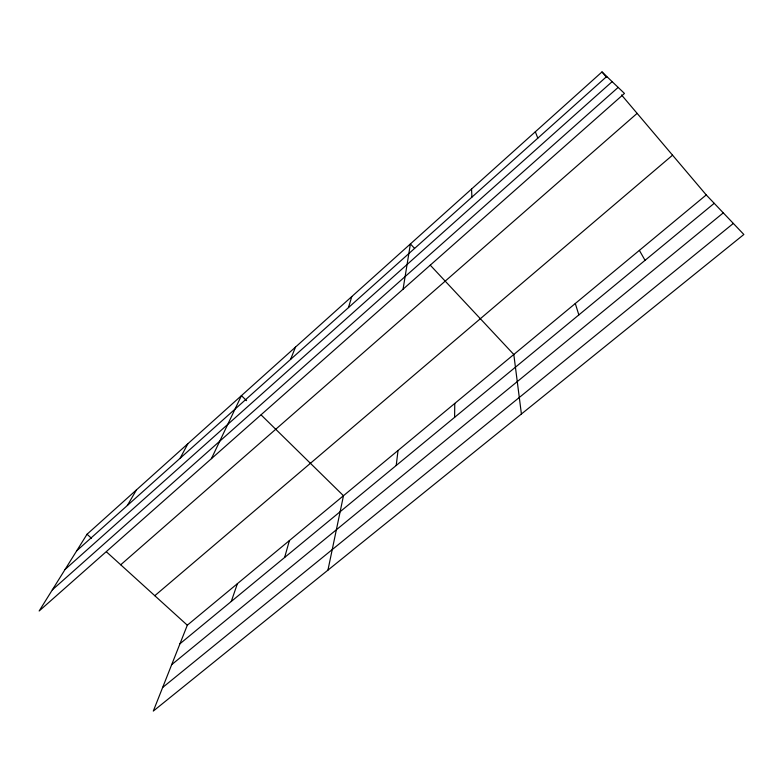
<?xml version="1.0" encoding="UTF-8"?>
<svg xmlns="http://www.w3.org/2000/svg" width="783" height="783" viewBox="0 0 783 783"><rect width="100%" height="100%" fill="white"/><g stroke="black" fill="none" stroke-linecap="round" stroke-linejoin="round"><path stroke-width="1.17" d="M454.6 417.349L454.766 403.451M396.218 465.484L398.028 450.489M403.069 289.201L410.409 243.934L414.55 248.368M327.94 570.132L343.473 495.727L261.16 414.97M284.62 557.486L289.407 540.554M348.455 307.611L351.782 296.571M231.269 601.461L237.396 583.687M706.246 194.928L187.313 625.206L153.302 711.072L743.85 234.489L706.246 194.928L621.516 94.949M290.562 359.426L295.504 347.094M211.42 458.662L241.448 395.63L246.586 400.671M180.09 458.28L187.93 443.677M127.365 505.466L136.506 489.845M87.04 534.251L39.15 610.994L624.462 93.441L602 71.928L87.04 534.251L91.474 538.264M76.724 550.792L606.747 76.47M65.087 569.437L612.149 81.647M52.334 589.863L618.159 87.402M120.709 564.788L637.127 113.369M154.799 595.706L672.558 155.181M179.963 643.763L714.213 203.316M171.692 664.65L723.286 212.859M162.639 687.494L733.338 223.429M106.537 551.927L187.313 625.206M430.288 265.192L513.805 354.493L521.409 414.001M602 71.928L606.688 77.448M639.378 250.374L645.055 260.328M535.347 131.769L537.804 138.16M575.29 303.51L578.852 314.913M471.542 189.055L471.904 197.14"/></g></svg>
